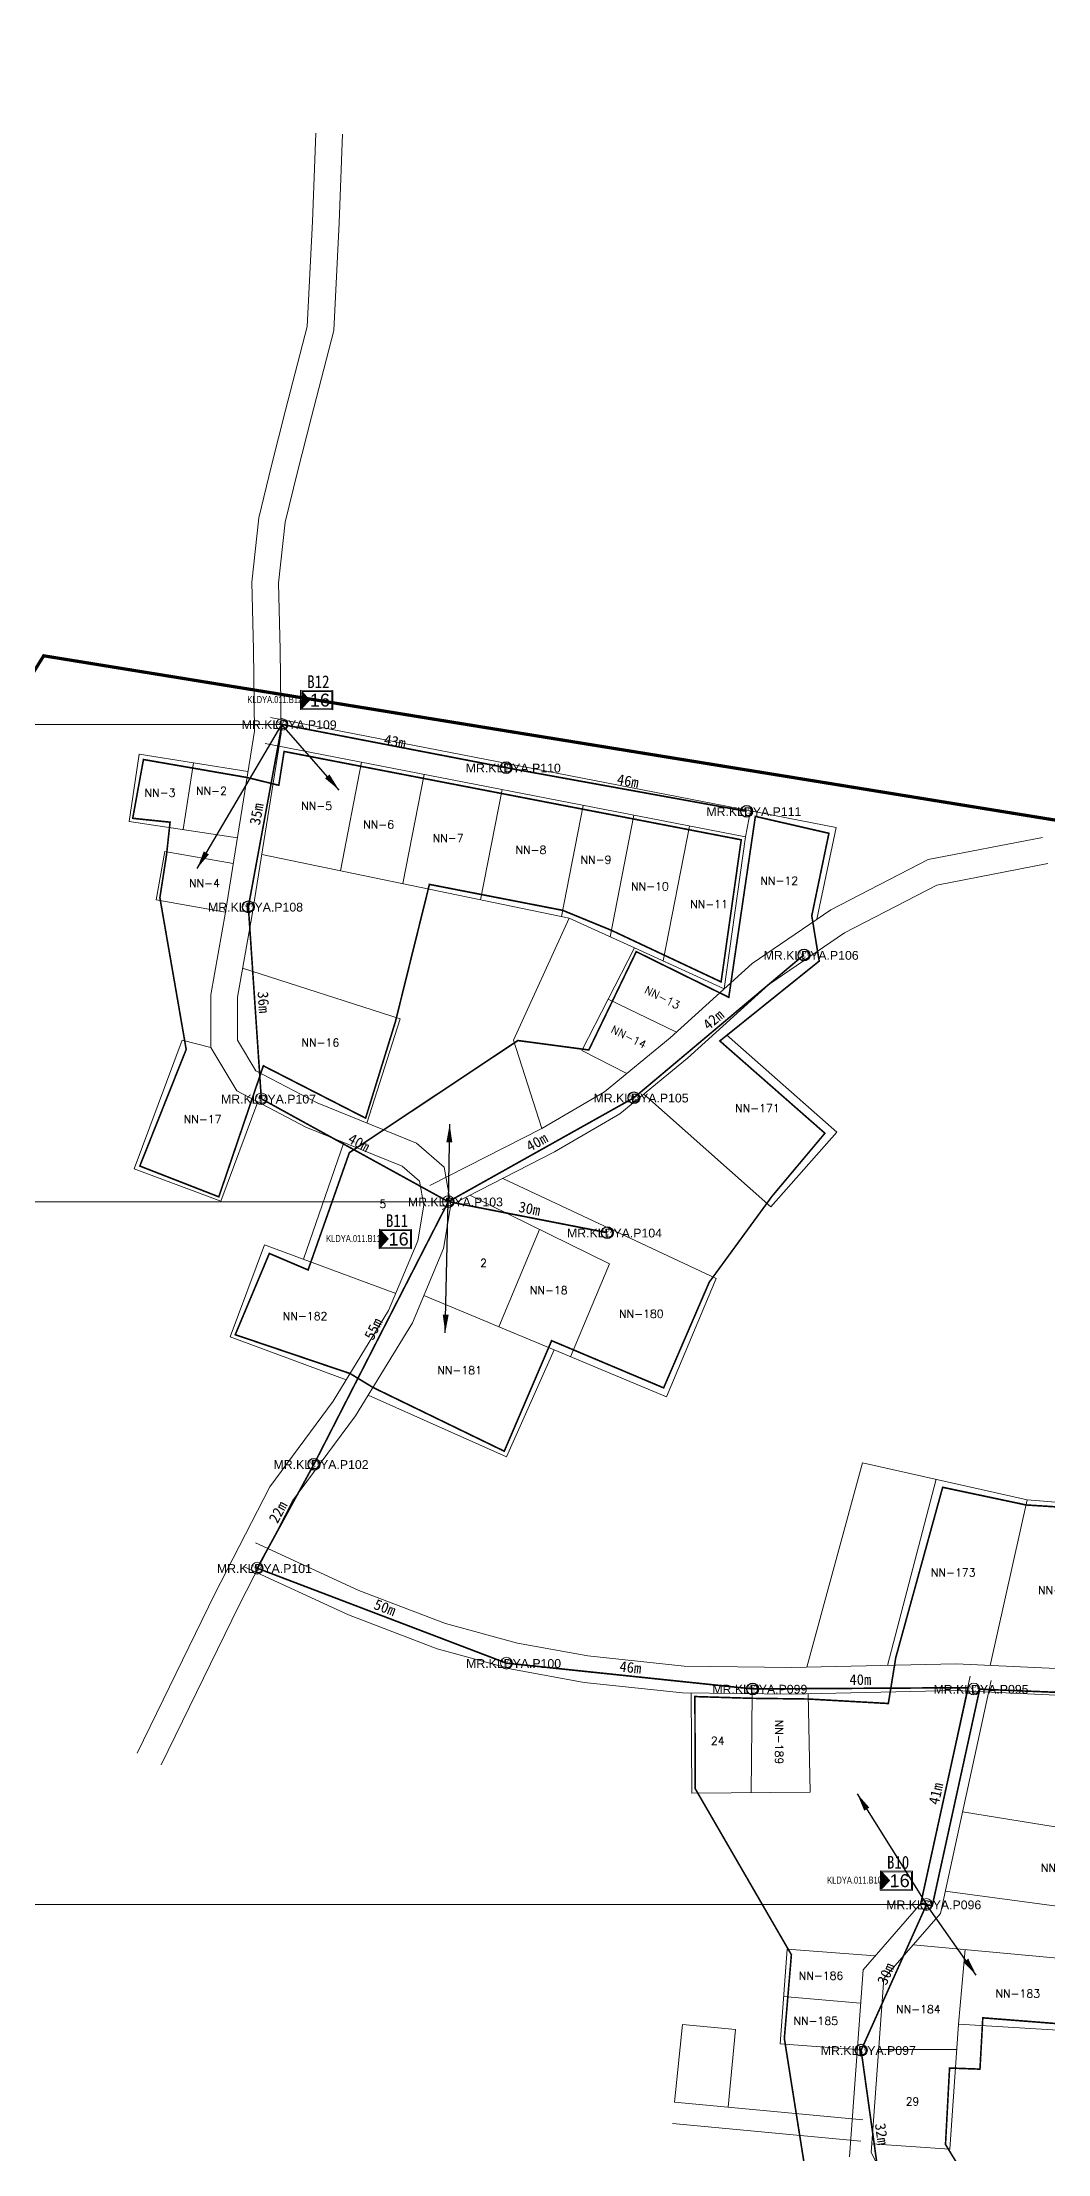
# Model space of a CAD drawing. Header units: millimetres. Extents: x 1060 to 24323, y -9832 to -6451.
# Drawn here: x 9582 to 9770.5, y -8281.9 to -7886 of the extents above; entities that cross this region are included whole.
import ezdxf
from ezdxf.enums import TextEntityAlignment as Align

# ---------------------------------------------------------------- set-up
doc = ezdxf.new("R2010")
doc.units = ezdxf.units.MM
doc.linetypes.add('HIDDEN', pattern=[9.525, 6.35, -3.175])
doc.linetypes.add('PHANTOM2', pattern=[1.25, 0.625, -0.125, 0.125, -0.125, 0.125, -0.125])
for name, color, linetype, lineweight in [('Basic Map', 105, 'Continuous', 15), ('FAT', 30, 'Continuous', 5), ('FAT AREA', 134, 'PHANTOM2', 40), ('FAT_Info', 170, 'Continuous', 0), ('FO 24 CORE LINE B - FDT 1', 210, 'Continuous', 50), ('Garis Jalan', 225, 'Continuous', 15), ('Home Number', 6, 'Continuous', 5), ('NEW POLE 7m(3 inches)', 4, 'Continuous', 5), ('POLE ID', 1, 'Continuous', 5), ('SLING WIRE', 4, 'Continuous', 50), ('TEE RADIUS', 170, 'Continuous', 0)]:
    doc.layers.add(name, color=color, linetype=linetype, lineweight=lineweight)
doc.layers.add('BATAS', color=7, linetype='Continuous', plot=False)
doc.layers.add('DIMENSI', color=7, linetype='Continuous')
doc.layers.add('NEW POLE 7M 2.5INCH', color=212, linetype='Continuous')
doc.styles.add('Annotative', font='SimSun.ttf')
doc.styles.add('FS', font='SimSun.ttf', dxfattribs={"width": 0.7})
doc.styles.add('Mark', font='arial.ttf', dxfattribs={"width": 0.8, "height": 2.5})
doc.styles.add('Notes', font='arial.ttf', dxfattribs={"height": 3})
doc.styles.get("Standard").update_dxf_attribs({"font": 'simplex.shx'})
doc.styles.add('Title Block 3', font='dgn003.shx')
doc.styles.add('Title Block v21 - Default$0$Standard', font='arial.ttf')
doc.dimstyles.new('emr standard', dxfattribs={"dimtxt": 2, "dimasz": 0, "dimexe": 1.25, "dimexo": 0.0625, "dimtad": 1, "dimdec": 0, "dimzin": 1, "dimdsep": 46, "dimtxsty": 'Annotative', "dimblk": 'ARCHTICK', "dimcen": 0, "dimse1": 1, "dimse2": 1, "dimsd1": 1, "dimsd2": 1, "dimclrt": 256, "dimadec": 0, "dimazin": 0, "dimtfac": 1, "dimtdec": 0, "dimtmove": 2, "dimatfit": 3, "dimfxl": 1, "dimfxlon": 1, "dimtzin": 0, "dimarcsym": 0})

# ---------------------------------------------------------------- blocks, each defined once
blk = doc.blocks.new('*U41')
at = {"color": 0, "linetype": 'ByBlock', "lineweight": -2}
blk.add_circle((0, 0), 2.24, dxfattribs=at)
at = {"color": 0, "linetype": 'ByBlock', "lineweight": -2, "style": 'Title Block 3', "width": 0.799091}
for s, p in [('NP7', (0, 0.62)), ("3'", (0, -1.27))]:
    blk.add_text(s, height=1.488, dxfattribs=at).set_placement(p, align=Align.MIDDLE_CENTER)
blk = doc.blocks.new('FAT')
h = blk.add_hatch(color=2)
h.dxf.hatch_style = 1
h.paths.add_polyline_path([(-4.25, 2), (-4.25, -2), (-2.4, 0)])
for points in [[(-4.5, 2.25), (3, 2.25), (3, -2.25), (-4.5, -2.25)], [(-4.25, 2), (2.75, 2), (2.75, -2), (-4.25, -2)]]:
    blk.add_lwpolyline(points, close=True)
at = {"color": 2}
blk.add_lwpolyline([(-4.25, 2), (-4.25, -2), (-2.4, 0)], close=True, dxfattribs=at)
at = {"color": 7}
blk.add_attdef('FAT', text='', height=3, dxfattribs=at).set_placement((0.18, 0), align=Align.MIDDLE_CENTER)
blk = doc.blocks.new('_ArchTick')
at = {"color": 0, "linetype": 'ByBlock', "const_width": 0.15}
blk.add_lwpolyline([(-0.5, -0.5), (0.5, 0.5)], dxfattribs=at)
blk = doc.blocks.new('*D1719')
at = {"layer": 'Defpoints', "color": 0, "transparency": 16777216}
for p in [(9757.71, -8194.81), (9757.71, -8194.81), (9793.16, -8196.25)]:
    blk.add_point(p, dxfattribs=at)
at = {"layer": 'DIMENSI', "transparency": 16777216, "insert": (9775.5, -8193.91), "char_height": 2, "attachment_point": 5, "rotation": 357.6779, "style": 'Annotative'}
blk.add_mtext('35m', dxfattribs=at)
blk = doc.blocks.new('*D1720')
at = {"layer": 'Defpoints', "color": 0, "transparency": 16777216}
for p in [(9755.51, -8194.53), (9755.54, -8194.53), (9746.67, -8234.98)]:
    blk.add_point(p, dxfattribs=at)
at = {"layer": 'DIMENSI', "transparency": 16777216, "insert": (9749.49, -8214.4), "char_height": 2, "attachment_point": 5, "rotation": 77.6262, "style": 'Annotative'}
blk.add_mtext('41m', dxfattribs=at)
blk = doc.blocks.new('*D1721')
at = {"layer": 'Defpoints', "color": 0, "transparency": 16777216}
for p in [(9715.16, -8194.76), (9715.16, -8194.76), (9755.54, -8194.53)]:
    blk.add_point(p, dxfattribs=at)
at = {"layer": 'DIMENSI', "transparency": 16777216, "insert": (9735.34, -8193.02), "char_height": 2, "attachment_point": 5, "rotation": 0.317, "style": 'Annotative'}
blk.add_mtext('40m', dxfattribs=at)
blk = doc.blocks.new('*D1722')
at = {"layer": 'Defpoints', "color": 0, "transparency": 16777216}
for p in [(9669.03, -8189.93), (9669.03, -8189.93), (9715.16, -8194.76)]:
    blk.add_point(p, dxfattribs=at)
at = {"layer": 'DIMENSI', "transparency": 16777216, "insert": (9692.26, -8190.73), "char_height": 2, "attachment_point": 5, "rotation": 354.0204, "style": 'Annotative'}
blk.add_mtext('46m', dxfattribs=at)
blk = doc.blocks.new('*D1723')
at = {"layer": 'Defpoints', "color": 0, "transparency": 16777216}
for p in [(9622.32, -8172.12), (9622.32, -8172.12), (9669.03, -8189.93)]:
    blk.add_point(p, dxfattribs=at)
at = {"layer": 'DIMENSI', "transparency": 16777216, "insert": (9646.25, -8179.5), "char_height": 2, "attachment_point": 5, "rotation": 339.1296, "style": 'Annotative'}
blk.add_mtext('50m', dxfattribs=at)
blk = doc.blocks.new('*D1724')
at = {"layer": 'Defpoints', "color": 0, "transparency": 16777216}
for p in [(9632.95, -8152.64), (9632.95, -8152.64), (9622.32, -8172.12)]:
    blk.add_point(p, dxfattribs=at)
at = {"layer": 'DIMENSI', "transparency": 16777216, "insert": (9626.21, -8161.6), "char_height": 2, "attachment_point": 5, "rotation": 61.4034, "style": 'Annotative'}
blk.add_mtext('22m', dxfattribs=at)
blk = doc.blocks.new('*D1725')
at = {"layer": 'Defpoints', "color": 0, "transparency": 16777216}
for p in [(9658.13, -8103.41), (9658.13, -8103.41), (9632.95, -8152.64)]:
    blk.add_point(p, dxfattribs=at)
at = {"layer": 'DIMENSI', "transparency": 16777216, "insert": (9644.09, -8127.28), "char_height": 2, "attachment_point": 5, "rotation": 62.9103, "style": 'Annotative'}
blk.add_mtext('55m', dxfattribs=at)
blk = doc.blocks.new('*D1726')
at = {"layer": 'Defpoints', "color": 0, "transparency": 16777216}
for p in [(9623.09, -8084.12), (9623.09, -8084.12), (9658.13, -8103.41)]:
    blk.add_point(p, dxfattribs=at)
at = {"layer": 'DIMENSI', "transparency": 16777216, "insert": (9641.39, -8092.34), "char_height": 2, "attachment_point": 5, "rotation": 331.1658, "style": 'Annotative'}
blk.add_mtext('40m', dxfattribs=at)
blk = doc.blocks.new('*D1727')
at = {"layer": 'Defpoints', "color": 0, "transparency": 16777216}
for p in [(9620.66, -8048.13), (9620.66, -8048.13), (9623.09, -8084.12)]:
    blk.add_point(p, dxfattribs=at)
at = {"layer": 'DIMENSI', "transparency": 16777216, "insert": (9623.5, -8066.02), "char_height": 2, "attachment_point": 5, "rotation": 273.8606, "style": 'Annotative'}
blk.add_mtext('36m', dxfattribs=at)
blk = doc.blocks.new('*D1728')
at = {"layer": 'Defpoints', "color": 0, "transparency": 16777216}
for p in [(9626.96, -8013.94), (9626.96, -8013.94), (9620.66, -8048.13)]:
    blk.add_point(p, dxfattribs=at)
at = {"layer": 'DIMENSI', "transparency": 16777216, "insert": (9622.21, -8030.74), "char_height": 2, "attachment_point": 5, "rotation": 79.5651, "style": 'Annotative'}
blk.add_mtext('35m', dxfattribs=at)
blk = doc.blocks.new('*D1818')
at = {"layer": 'Defpoints', "color": 0, "transparency": 16777216}
for p in [(9747.74, -8235.2), (9747.74, -8235.2), (9735.49, -8262.49)]:
    blk.add_point(p, dxfattribs=at)
at = {"layer": 'DIMENSI', "transparency": 16777216, "insert": (9740.14, -8248.18), "char_height": 2, "attachment_point": 5, "rotation": 65.8255, "style": 'Annotative'}
blk.add_mtext('30m', dxfattribs=at)
blk = doc.blocks.new('*D1819')
at = {"layer": 'Defpoints', "color": 0, "transparency": 16777216}
for p in [(9735.49, -8262.49), (9735.49, -8262.49), (9739.93, -8294.35)]:
    blk.add_point(p, dxfattribs=at)
at = {"layer": 'DIMENSI', "transparency": 16777216, "insert": (9739.32, -8278.2), "char_height": 2, "attachment_point": 5, "rotation": 277.9206, "style": 'Annotative'}
blk.add_mtext('32m', dxfattribs=at)
blk = doc.blocks.new('*D1820')
at = {"layer": 'Defpoints', "color": 0, "transparency": 16777216}
for p in [(9658.13, -8103.41), (9687.93, -8109.23), (9687.93, -8109.23)]:
    blk.add_point(p, dxfattribs=at)
at = {"layer": 'DIMENSI', "transparency": 16777216, "insert": (9673.34, -8104.72), "char_height": 2, "attachment_point": 5, "rotation": 348.9424, "style": 'Annotative'}
blk.add_mtext('30m', dxfattribs=at)
blk = doc.blocks.new('*D1821')
at = {"layer": 'Defpoints', "color": 0, "transparency": 16777216}
for p in [(9692.91, -8083.93), (9692.91, -8083.93), (9658.13, -8103.41)]:
    blk.add_point(p, dxfattribs=at)
at = {"layer": 'DIMENSI', "transparency": 16777216, "insert": (9674.72, -8092.25), "char_height": 2, "attachment_point": 5, "rotation": 29.2473, "style": 'Annotative'}
blk.add_mtext('40m', dxfattribs=at)
blk = doc.blocks.new('*D1822')
at = {"layer": 'Defpoints', "color": 0, "transparency": 16777216}
for p in [(9724.77, -8057.14), (9724.77, -8057.14), (9692.91, -8083.93)]:
    blk.add_point(p, dxfattribs=at)
at = {"layer": 'DIMENSI', "transparency": 16777216, "insert": (9707.79, -8069.29), "char_height": 2, "attachment_point": 5, "rotation": 40.0653, "style": 'Annotative'}
blk.add_mtext('42m', dxfattribs=at)
blk = doc.blocks.new('*D1823')
at = {"layer": 'Defpoints', "color": 0, "transparency": 16777216}
for p in [(9668.96, -8022.05), (9714.04, -8030.23), (9714.04, -8030.23)]:
    blk.add_point(p, dxfattribs=at)
at = {"layer": 'DIMENSI', "transparency": 16777216, "insert": (9691.79, -8024.54), "char_height": 2, "attachment_point": 5, "rotation": 349.7169, "style": 'Annotative'}
blk.add_mtext('46m', dxfattribs=at)
blk = doc.blocks.new('*D1824')
at = {"layer": 'Defpoints', "color": 0, "transparency": 16777216}
for p in [(9626.96, -8013.94), (9668.82, -8022.79), (9668.96, -8022.05)]:
    blk.add_point(p, dxfattribs=at)
at = {"layer": 'DIMENSI', "transparency": 16777216, "insert": (9648.13, -8017.13), "char_height": 2, "attachment_point": 5, "rotation": 349.0613, "style": 'Annotative'}
blk.add_mtext('43m', dxfattribs=at)

msp = doc.modelspace()

# ---------------------------------------------------------------- linework, layer by layer
at = {"layer": 'Basic Map'}
for p, q in [((9720.3, -8261.3), (9721.64, -8243.53)), ((9721.64, -8243.53), (9738.15, -8244.77)), ((9734.62, -8262.38), (9720.3, -8261.3))]:
    msp.add_line(p, q, dxfattribs=at)
for points in [[(9618.61, -8035.2), (9598.3, -8032.13), (9600.21, -8019.52), (9620.59, -8022.78)], [(9608.46, -8033.66), (9610.4, -8021.15)], [(9637.9, -8041.36), (9641.86, -8021.03)], [(9649.6, -8043.79), (9653.59, -8023.32)], [(9664.18, -8046.82), (9668.2, -8026.16)], [(9679.34, -8049.97), (9683.39, -8029.12)], [(9688.46, -8053.76), (9692.9, -8030.96)], [(9713.81, -8035.03), (9714.76, -8030.12), (9730.79, -8033.24), (9727.2, -8050.46)], [(9698.4, -8058.29), (9703.32, -8032.99)], [(9713.81, -8035.03), (9709.85, -8063.5)], [(9616.38, -8049.12), (9603.4, -8046.81), (9605.01, -8037.75), (9617.83, -8040.03)], [(9680.78, -8050.27), (9623.17, -8038.3)], [(9693.01, -8055.83), (9680.78, -8050.27), (9670.37, -8073.14), (9675.64, -8089.69)], [(9642.86, -8088.67), (9649.11, -8069.13), (9619.58, -8059.66)], [(9691.6, -8079.39), (9683.15, -8075.06), (9693.01, -8055.83), (9709.85, -8063.5)], [(9688.08, -8065.45), (9700.92, -8071.61)], [(9622.45, -8084.69), (9615.51, -8103.3), (9599.26, -8097.25), (9608.26, -8073.12), (9613.61, -8074.51)], [(9710.28, -8072.13), (9730.95, -8090.4), (9718.59, -8104.38), (9694.78, -8083.25)], [(9630.98, -8114.18), (9638.58, -8092.32)], [(9677.96, -8131.19), (9699.04, -8140.01), (9708.34, -8117.79), (9668.32, -8099.04)], [(9662.14, -8102.2), (9688.34, -8115.07), (9681.05, -8132.49)], [(9675.24, -8108.64), (9667.61, -8126.86)], [(9639, -8136.81), (9617.28, -8128.76), (9623.69, -8111.48), (9648.28, -8120.61)], [(9643.09, -8139.71), (9669.03, -8151.26), (9677.96, -8131.19), (9653.55, -8120.97)], [(9766.62, -8159.28), (9735.77, -8152.38), (9725.34, -8190.69)], [(9749.57, -8155.46), (9740.44, -8190.35)], [(9759.67, -8190.36), (9766.62, -8159.28), (9784.15, -8160.72)], [(9703.61, -8195.52), (9703.77, -8214.3), (9725.97, -8214.1), (9725.56, -8195.69)], [(9714.87, -8214.2), (9715.1, -8195.67)], [(9788.85, -8223.39), (9754.5, -8217.82)], [(9787.96, -8228.96), (9786.61, -8237.43), (9751.26, -8232.69)], [(9745.23, -8242.73), (9775.7, -8245.52), (9774.48, -8258.84), (9753.72, -8257.59), (9752.1, -8281.03), (9737.48, -8280.02)], [(9753.72, -8257.59), (9755, -8243.62)], [(9735.36, -8253.65), (9720.97, -8252.41)], [(9710.58, -8273.17), (9711.92, -8258.6), (9702, -8257.68), (9700.54, -8272.23)], [(9731.57, -8261.77), (9731.72, -8261.77)], [(9738.77, -8262.38), (9753.39, -8262.38)]]:
    msp.add_lwpolyline(points, dxfattribs=at)
at = {"layer": 'BATAS', "color": 1, "linetype": 'HIDDEN', "const_width": 0.6}
msp.add_lwpolyline([(10021.58, -8336.07), (10031.29, -8278.65), (10048.61, -8239.46), (10053.15, -8178.14), (10064.77, -8078.34), (10074.73, -8001.75), (10077.1, -7971.77), (10083, -7930.61), (10070.66, -7747.23), (10085.77, -7698.8), (9849.43, -7678.93), (9814.98, -8038.44), (9873.4, -8117.53), (9815.51, -8038.97), (9582.3, -8001.07), (9460.62, -8198.57), (9460.62, -8198.57), (9282.72, -8312.91), (8951.9, -8242.14), (8931.32, -8456.52)], dxfattribs=at)
at = {"layer": 'FAT AREA', "ltscale": 10, "const_width": 0.3}
for points in [[(9615.12, -8102.5), (9623.47, -8077.94), (9642.63, -8087.75), (9648.23, -8069.62), (9654.59, -8043.93), (9679.56, -8048.79), (9688.7, -8052.54), (9709.25, -8062.21), (9713.02, -8035.57), (9627.36, -8019.01), (9626.36, -8025.34), (9620.42, -8023.89), (9601, -8020.52), (9598.99, -8031.54), (9605.99, -8032.27), (9605.33, -8038.34), (9604.08, -8046.42), (9609.01, -8074.87), (9600.32, -8096.73), (9615.12, -8102.5)], [(9668.61, -8150.19), (9677.49, -8129.47), (9698.48, -8138.32), (9707.03, -8118.5), (9718.79, -8102.4), (9728.7, -8090.58), (9709.01, -8073.28), (9727.63, -8058.31), (9726.24, -8049.81), (9729.45, -8034.35), (9715.67, -8031.18), (9710.69, -8065.1), (9693.35, -8056.54), (9684.46, -8074.97), (9671.17, -8073.2), (9639.59, -8094.22), (9631.85, -8116.21), (9624.59, -8113.12), (9618.2, -8128.35), (9639.72, -8135.63), (9643.99, -8138.23), (9668.61, -8150.19)], [(9756.66, -8288.97), (9751.3, -8280.16), (9752.06, -8265.83), (9757.76, -8266.04), (9758.29, -8256.42), (9773.38, -8257.6), (9774.67, -8246.34), (9785.69, -8235.79), (9792.06, -8198.01), (9778.09, -8197.56), (9780.93, -8190.12), (9783.32, -8161.34), (9766.4, -8160.27), (9750.77, -8156.96), (9741.98, -8188.89), (9740.59, -8197.49), (9725.58, -8196.65), (9715.09, -8196.52), (9704.34, -8196.19), (9704.4, -8213.46), (9722.42, -8244.59), (9721.1, -8260.29), (9727.66, -8301.72)]]:
    msp.add_lwpolyline(points, dxfattribs=at)
at = {"layer": 'FAT_Info'}
for points in [[(9626.96, -8013.94), (8795.99, -8013.94)], [(9658.13, -8103.41), (8795.99, -8103.41)], [(9747.74, -8235.2), (8795.99, -8235.2)]]:
    msp.add_lwpolyline(points, dxfattribs=at)
at = {"layer": 'FO 24 CORE LINE B - FDT 1', "const_width": 0.3}
msp.add_lwpolyline([(9831.63, -8303.92), (9842.53, -8269.11), (9850.41, -8234.24), (9862.47, -8205.1), (9905.95, -8210.99), (9905.95, -8208.79), (9862.9, -8202.98), (9828.45, -8198.57), (9816.68, -8194.25), (9793.16, -8196.25), (9757.71, -8194.81), (9748.82, -8235.42), (9746.67, -8234.98), (9755.54, -8194.53), (9715.16, -8194.76), (9669.03, -8189.93), (9622.32, -8172.12), (9632.95, -8152.64), (9658.13, -8103.41), (9623.09, -8084.12), (9620.66, -8048.13), (9626.96, -8013.94)], dxfattribs=at)
at = {"layer": 'Garis Jalan'}
for p, q in [((9632.69, -7919.67), (9633.32, -7903.11)), ((9637.68, -7919.89), (9638.32, -7903.3)), ((9631.69, -7939.35), (9632.69, -7919.67)), ((9636.65, -7940.11), (9637.68, -7919.89)), ((9627.64, -7955.02), (9631.69, -7939.35)), ((9632.48, -7956.26), (9636.65, -7940.11)), ((9624.99, -7965.4), (9627.64, -7955.02)), ((9629.85, -7966.6), (9632.48, -7956.26)), ((9622.63, -7975.19), (9624.99, -7965.4)), ((9627.56, -7976.05), (9629.85, -7966.6)), ((9621.32, -7987.25), (9622.63, -7975.19)), ((9626.33, -7987.46), (9627.56, -7976.05)), ((9621.64, -7999.98), (9621.32, -7987.25)), ((9626.64, -7999.89), (9626.33, -7987.46)), ((9621.81, -8015.19), (9621.64, -7999.98)), ((9626.81, -8015.56), (9626.64, -7999.89)), ((9616.38, -8049.12), (9621.81, -8015.19)), ((9621.31, -8049.96), (9626.81, -8015.56)), ((9624.79, -8012.62), (9714.76, -8030.12)), ((9623.83, -8017.53), (9713.81, -8035.03)), ((9748.04, -8039.28), (9769.5, -8035.12)), ((9729.82, -8048.67), (9748.04, -8039.28)), ((9749.7, -8044.06), (9770.46, -8040.03)), ((9732.38, -8052.98), (9749.7, -8044.06)), ((9613.61, -8064.66), (9616.38, -8049.12)), ((9618.61, -8065.1), (9621.31, -8049.96)), ((9715.08, -8058.76), (9729.82, -8048.67)), ((9718.18, -8062.7), (9732.38, -8052.98)), ((9699.71, -8072.71), (9715.08, -8058.76)), ((9702.98, -8076.5), (9718.18, -8062.7)), ((9613.61, -8074.51), (9613.61, -8064.66)), ((9618.61, -8073.11), (9618.61, -8065.1)), ((9618.53, -8082.63), (9613.61, -8074.51)), ((9622.09, -8078.86), (9618.61, -8073.11)), ((9687.41, -8082.85), (9699.71, -8072.71)), ((9633.56, -8084.88), (9622.09, -8078.86)), ((9690.27, -8086.97), (9702.98, -8076.5)), ((9631.45, -8089.42), (9618.53, -8082.63)), ((9675.64, -8089.69), (9687.41, -8082.85)), ((9652.17, -8092.45), (9633.56, -8084.88)), ((9678.03, -8094.08), (9690.27, -8086.97)), ((9649.51, -8096.77), (9631.45, -8089.42)), ((9654.68, -8100.4), (9675.64, -8089.69)), ((9657.33, -8096.97), (9652.17, -8092.45)), ((9656.95, -8104.85), (9678.03, -8094.08)), ((9652.72, -8099.58), (9649.51, -8096.77)), ((9658.61, -8104.02), (9657.33, -8096.97)), ((9653.53, -8104.05), (9652.72, -8099.58)), ((9652.4, -8110.77), (9653.53, -8104.05)), ((9657.23, -8112.17), (9658.61, -8104.02)), ((9646.93, -8123.83), (9652.4, -8110.77)), ((9651.39, -8126.11), (9657.23, -8112.17)), ((9636.57, -8140.79), (9646.93, -8123.83)), ((9640.72, -8143.59), (9651.39, -8126.11)), ((9624.67, -8156.86), (9636.57, -8140.79)), ((9628.93, -8159.51), (9640.72, -8143.59)), ((9614.38, -8176.93), (9624.67, -8156.86)), ((9618.86, -8179.16), (9628.93, -8159.51)), ((9641.39, -8176.28), (9621.98, -8167.36)), ((9639.45, -8180.89), (9619.89, -8171.9)), ((9599.85, -8206.82), (9614.38, -8176.93)), ((9657.58, -8182.5), (9641.39, -8176.28)), ((9604.35, -8209), (9618.86, -8179.16)), ((9656.02, -8187.26), (9639.45, -8180.89)), ((9671.11, -8186.2), (9657.58, -8182.5)), ((9684.29, -8188.58), (9671.11, -8186.2)), ((9670.01, -8191.08), (9656.02, -8187.26)), ((9702.3, -8190.5), (9684.29, -8188.58)), ((9753.26, -8190.06), (9722.35, -8190.76)), ((9782.06, -8191.41), (9753.26, -8190.06)), ((9683.58, -8193.54), (9670.01, -8191.08)), ((9702.01, -8195.5), (9683.58, -8193.54)), ((9722.35, -8190.76), (9702.3, -8190.5)), ((9755.95, -8192.36), (9746.67, -8234.98)), ((9759.86, -8193.21), (9750.36, -8236.83)), ((9722.38, -8195.76), (9702.01, -8195.5)), ((9753.2, -8195.07), (9722.38, -8195.76)), ((9781.79, -8196.4), (9753.2, -8195.07)), ((9746.67, -8234.98), (9735.85, -8247.42)), ((9750.36, -8236.83), (9739.74, -8249.04)), ((9735.85, -8247.42), (9733.31, -8282.48)), ((9739.74, -8249.04), (9737.38, -8281.65)), ((9735.82, -8275.53), (9700.54, -8272.23)), ((9735.45, -8279.52), (9700.17, -8276.21)), ((9737.38, -8281.65), (9743.33, -8293.22))]:
    msp.add_line(p, q, dxfattribs=at)
at = {"layer": 'SLING WIRE', "const_width": 0.3}
for points in [[(9626.96, -8013.94), (9668.96, -8022.05), (9714.04, -8030.23)], [(9658.13, -8103.41), (9692.91, -8083.93), (9724.77, -8057.14)], [(9658.13, -8103.41), (9687.93, -8109.23)], [(9739.93, -8294.35), (9735.49, -8262.49), (9747.74, -8235.2)]]:
    msp.add_lwpolyline(points, dxfattribs=at)

# ---------------------------------------------------------------- block references
at = {"layer": 'FAT'}
ref = msp.add_blockref('FAT', (9634.07, -8009.38), dxfattribs=dict(at, xscale=0.8061780738945727, yscale=0.8061780738945727, zscale=0.8061780738945727, rotation=359.6199770086993))
ref.add_attrib('FAT', '16', dxfattribs={"layer": '0', "color": 7, "height": 2.42, "rotation": 0.3696, "style": 'Title Block v21 - Default$0$Standard'}).set_placement((9634.07, -8009.38), align=Align.MIDDLE_CENTER)
ref = msp.add_blockref('FAT', (9648.82, -8110.42), dxfattribs=dict(at, xscale=0.8061780738945727, yscale=0.8061780738945727, zscale=0.8061780738945727, rotation=359.6199770086993))
ref.add_attrib('FAT', '16', dxfattribs={"layer": '0', "color": 7, "height": 2.42, "rotation": 0.3696, "style": 'Title Block v21 - Default$0$Standard'}).set_placement((9648.82, -8110.42), align=Align.MIDDLE_CENTER)
ref = msp.add_blockref('FAT', (9742.71, -8230.71), dxfattribs=dict(at, xscale=0.8061780738945727, yscale=0.8061780738945727, zscale=0.8061780738945727, rotation=359.6199770086993))
ref.add_attrib('FAT', '16', dxfattribs={"layer": '0', "color": 7, "height": 2.42, "rotation": 0.3696, "style": 'Title Block v21 - Default$0$Standard'}).set_placement((9742.71, -8230.71), align=Align.MIDDLE_CENTER)
at = {"layer": 'NEW POLE 7M 2.5INCH', "xscale": 0.4917860914719293, "yscale": 0.4917860914719293, "zscale": 0.4917860914719293}
for p in [(9668.96, -8022.05), (9714.04, -8030.23), (9620.66, -8048.13), (9724.79, -8057.17), (9692.91, -8083.93), (9687.93, -8109.23), (9632.95, -8152.64), (9715.16, -8194.76), (9735.49, -8262.49)]:
    msp.add_blockref('*U41', p, dxfattribs=at)
at = {"layer": 'NEW POLE 7m(3 inches)', "xscale": 0.4917860914719293, "yscale": 0.4917860914719293, "zscale": 0.4917860914719293}
for p in [(9626.96, -8013.94), (9623.09, -8084.12), (9658.13, -8103.41), (9622.32, -8172.12), (9669.03, -8189.93), (9756.61, -8194.77), (9747.75, -8235.18)]:
    msp.add_blockref('*U41', p, dxfattribs=at)

# ---------------------------------------------------------------- texts
at = {"layer": 'FAT', "color": 0, "style": 'FS', "width": 0.85}
for s, p in [('B12', (9631.7, -8007.13)), ('B11', (9646.45, -8108.17)), ('B10', (9740.34, -8228.45))]:
    msp.add_text(s, height=2.398, dxfattribs=at).set_placement(p)
at = {"layer": 'FAT', "style": 'Mark', "width": 0.7}
for s, p in [('KLDYA.011.B12', (9625.62, -8009.27)), ('KLDYA.011.B11', (9640.37, -8110.31)), ('KLDYA.011.B10', (9734.26, -8230.6))]:
    msp.add_text(s, height=1.32, rotation=0.1509, dxfattribs=at).set_placement(p, align=Align.MIDDLE)
at = {"layer": 'Home Number'}
for s, p in [('NN-3', (9601.21, -8027.95, -32.96)), ('NN-2', (9610.85, -8027.6, -32.96)), ('NN-5', (9630.57, -8030.41, -32.94)), ('NN-6', (9642.18, -8033.91, -32.93)), ('NN-7', (9655.2, -8036.44, -32.93)), ('NN-8', (9670.72, -8038.66, -32.92)), ('NN-9', (9682.92, -8040.51, -32.91)), ('NN-4', (9609.54, -8044.9, -32.97)), ('NN-10', (9692.37, -8045.51, -32.91)), ('NN-12', (9716.61, -8044.44, -32.88)), ('NN-11', (9703.46, -8048.83, -32.9)), ('NN-16', (9630.61, -8074.8, -32.98)), ('NN-17', (9608.55, -8089.16, -33.01)), ('NN-171', (9711.87, -8087.1, -32.93)), ('5', (9645.23, -8105.04, -33)), ('2', (9664.08, -8116.1, -33)), ('NN-18', (9673.42, -8121.23, -32.99)), ('NN-182', (9627.11, -8126.06, -33.03)), ('NN-180', (9690.13, -8125.63, -32.98)), ('NN-181', (9656.07, -8136.23, -33.02)), ('NN-173', (9748.57, -8174.14, -32.97)), ('NN-175', (9768.63, -8177.46, -32.96)), ('24', (9707.33, -8205.71, -33.05)), ('NN-187', (9769.18, -8229.5, -33.02)), ('NN-186', (9723.8, -8249.72, -33.07)), ('NN-183', (9760.67, -8253.07, -33.04)), ('NN-185', (9722.82, -8258.18, -33.08)), ('NN-184', (9742.04, -8256.01, -33.07)), ('29', (9743.83, -8273.31, -33.08))]:
    msp.add_text(s, height=1.5, dxfattribs=at).set_placement(p, align=Align.BOTTOM_LEFT)
for s, rotation, p in [('NN-13', 333.2476, (9694.55, -8064.62, -32.92)), ('NN-14', 333.2476, (9688.25, -8072.01, -32.94)), ('NN-189', 270, (9718.92, -8200.52, -33.04))]:
    msp.add_text(s, height=1.5, rotation=rotation, dxfattribs=at).set_placement(p, align=Align.BOTTOM_LEFT)
at = {"layer": 'POLE ID', "style": 'Notes'}
for s, p in [('MR.KLDYA.P109', (9619.4, -8014.82)), ('MR.KLDYA.P110', (9661.4, -8022.94)), ('MR.KLDYA.P111', (9706.48, -8031.12)), ('MR.KLDYA.P108', (9613.1, -8049.02)), ('MR.KLDYA.P106', (9717.22, -8058.06)), ('MR.KLDYA.P107', (9615.53, -8085.01)), ('MR.KLDYA.P105', (9685.35, -8084.81)), ('MR.KLDYA.P103', (9650.56, -8104.29)), ('MR.KLDYA.P104', (9680.37, -8110.12)), ('MR.KLDYA.P102', (9625.38, -8153.52)), ('MR.KLDYA.P101', (9614.76, -8173.01)), ('MR.KLDYA.P100', (9661.46, -8190.81)), ('MR.KLDYA.P099', (9707.6, -8195.64)), ('MR.KLDYA.P095', (9749.05, -8195.66)), ('MR.KLDYA.P096', (9740.19, -8236.07)), ('MR.KLDYA.P097', (9727.93, -8263.38))]:
    msp.add_text(s, height=1.65, dxfattribs=at).set_placement(p)

# ---------------------------------------------------------------- dimensions: what is measured, and where the dimension line sits
at = {"layer": 'DIMENSI'}
for p1, p2, distance, picture, middle in [((9620.66, -8048.13), (9626.96, -8013.94), 0, '*D1728', (9622.21, -8030.74)), ((9626.96, -8013.94), (9668.96, -8022.05), -0.75, '*D1824', (9648.13, -8017.13)), ((9668.96, -8022.05), (9714.04, -8030.23), 0, '*D1823', (9691.79, -8024.54)), ((9623.09, -8084.12), (9620.66, -8048.13), 0, '*D1727', (9623.5, -8066.02)), ((9692.91, -8083.93), (9724.77, -8057.14), 0, '*D1822', (9707.79, -8069.29)), ((9658.13, -8103.41), (9623.09, -8084.12), 0, '*D1726', (9641.39, -8092.34)), ((9658.13, -8103.41), (9692.91, -8083.93), 0, '*D1821', (9674.72, -8092.25)), ((9658.13, -8103.41), (9687.93, -8109.23), 0, '*D1820', (9673.34, -8104.72)), ((9632.95, -8152.64), (9658.13, -8103.41), 0, '*D1725', (9644.09, -8127.28)), ((9622.32, -8172.12), (9632.95, -8152.64), 0, '*D1724', (9626.21, -8161.6)), ((9669.03, -8189.93), (9622.32, -8172.12), 0, '*D1723', (9646.25, -8179.5)), ((9715.16, -8194.76), (9669.03, -8189.93), 0, '*D1722', (9692.26, -8190.73)), ((9755.54, -8194.53), (9715.16, -8194.76), 0, '*D1721', (9735.34, -8193.02)), ((9793.16, -8196.25), (9757.71, -8194.81), 0, '*D1719', (9775.5, -8193.91)), ((9746.67, -8234.98), (9755.54, -8194.53), 0.03, '*D1720', (9749.49, -8214.4)), ((9735.49, -8262.49), (9747.74, -8235.2), 0, '*D1818', (9740.14, -8248.18)), ((9739.93, -8294.35), (9735.49, -8262.49), 0, '*D1819', (9739.32, -8278.2))]:
    dim = msp.add_aligned_dim(p1=p1, p2=p2, distance=distance, dimstyle='emr standard', override={"dimpost": 'm'}, dxfattribs=at)
    dim.commit()
    dim.dimension.update_dxf_attribs({"geometry": picture, "text_midpoint": middle})

# ---------------------------------------------------------------- leaders
at = {"layer": 'TEE RADIUS', "lineweight": 0}
for points in [[(9611.06, -8040.95), (9626.96, -8013.94)], [(9637.67, -8026.24), (9626.96, -8013.94)], [(9658.38, -8088.9), (9658.13, -8103.41)], [(9657.56, -8127.99), (9658.13, -8103.41)], [(9734.75, -8214.41), (9747.74, -8235.2)], [(9757.07, -8248.43), (9747.74, -8235.2)]]:
    msp.add_leader(points, dimstyle='emr standard', override={"dimasz": 3.4, "dimgap": 0.625, "dimtad": 0}, dxfattribs=at)

doc.saveas('drawing.dxf')
